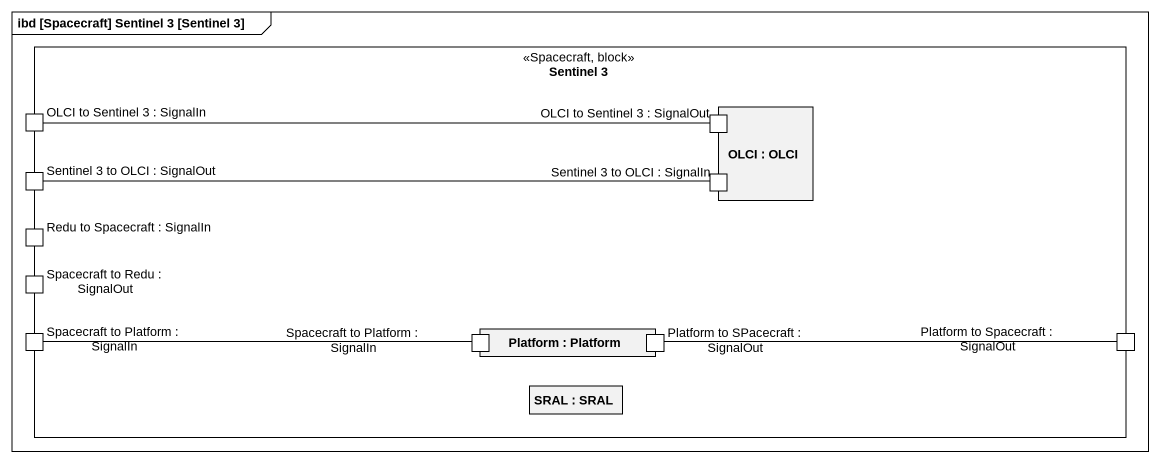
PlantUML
@startuml
mainframe ibd [Spacecraft] Sentinel 3 [Sentinel 3]
rectangle "Sentinel 3" as Sentinel_3 <<Spacecraft, block>> {
  port "OLCI to Sentinel 3 : SignalIn" as OLCI_to_Sentinel_3_SignalIn
  rectangle "OLCI : OLCI" as OLCI {
    port "OLCI to Sentinel 3 : SignalOut" as OLCI_to_Sentinel_3_SignalOut
    port "Sentinel 3 to OLCI : SignalIn" as Sentinel_3_to_OLCI_SignalIn
  }
  port "Sentinel 3 to OLCI : SignalOut" as Sentinel_3_to_OLCI_SignalOut
  port "Redu to Spacecraft : SignalIn" as Redu_to_Spacecraft_SignalIn
  port "Spacecraft to Redu : SignalOut" as Spacecraft_to_Redu_SignalOut
  rectangle "Platform : Platform" as Platform {
    port "Spacecraft to Platform : SignalIn" as Spacecraft_to_Platform_2
    port "Platform to SPacecraft : SignalOut" as Platform_to_SPacecraft
  }
  port "Spacecraft to Platform : SignalIn" as Spacecraft_to_Platform
  port "Platform to Spacecraft : SignalOut" as Platform_to_Spacecraft
  rectangle "SRAL : SRAL" as SRAL
}
OLCI_to_Sentinel_3_SignalOut -left- OLCI_to_Sentinel_3_SignalIn
Sentinel_3_to_OLCI_SignalOut -right- Sentinel_3_to_OLCI_SignalIn
Spacecraft_to_Platform -right- Spacecraft_to_Platform_2
Platform_to_SPacecraft -right- Platform_to_Spacecraft
@enduml
